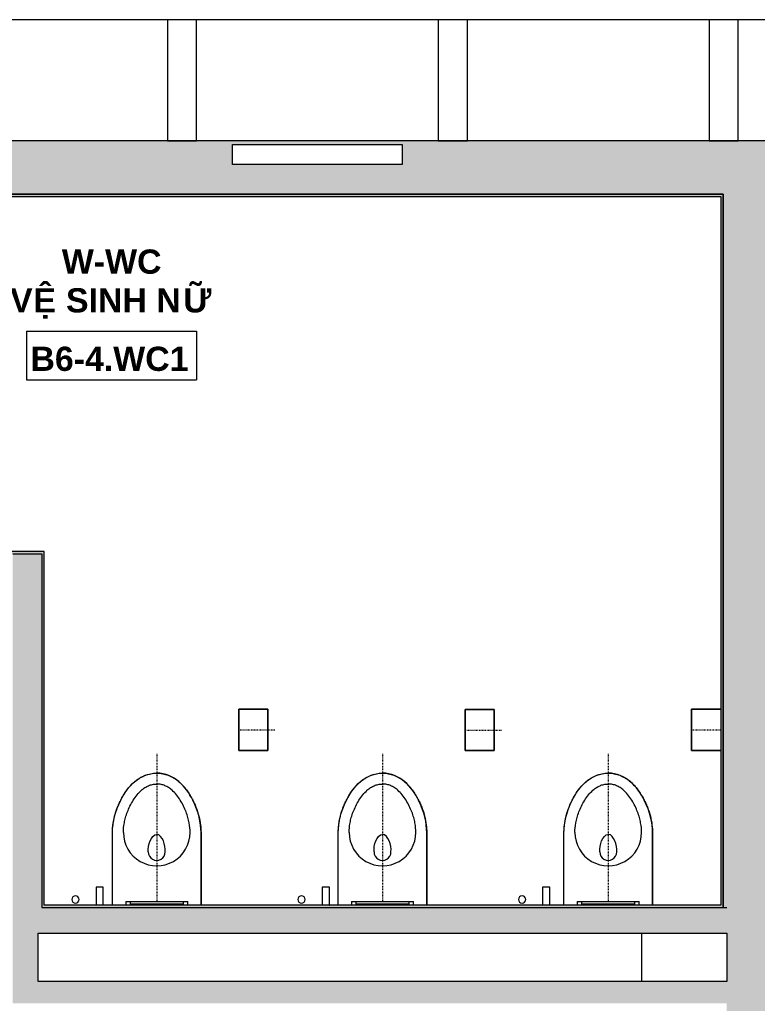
# Model space of a CAD drawing. Header units: millimetres. Extents: x -32790 to 17860, y 16874 to 75497.
# Drawn here: x 1424 to 4466, y 71437 to 75497 of the extents above; entities that cross this region are included whole.
import ezdxf

# ---------------------------------------------------------------- set-up
doc = ezdxf.new("R2010")
doc.units = ezdxf.units.MM
doc.linetypes.add('Dash', pattern=[6.35, 3.175, -3.175])
for name, color, linetype, lineweight in [('A-AREA-IDEN', 2, 'Continuous', 9), ('A-FLOR', 192, 'Continuous', 5), ('A-GLAZ', 151, 'Continuous', 5), ('A-GLAZ-CWMG', 51, 'Continuous', 5), ('A-WALL', 113, 'Continuous', 5), ('A-WALL-PATT', 111, 'Continuous', 5), ('P-SANR-FIXT', 6, 'Continuous', 5), ('P-SANR-FIXT-HDLN', 131, 'Dash', 5)]:
    doc.layers.add(name, color=color, linetype=linetype, lineweight=lineweight)
doc.styles.add('Arial_B', font='arialbd.ttf', dxfattribs={"height": 100})
doc.styles.add('Arial_B_1', font='arialbd.ttf', dxfattribs={"height": 100})

# ---------------------------------------------------------------- blocks, each defined once
blk = doc.blocks.new('TOILET PAPER DISPENSER - DS708PAS-8196662-4th Traffic Floor Plan - Pedestrian')
at = {"layer": 'P-SANR-FIXT', "color": 7}
for p, q in [((85, 0), (-85, 0)), ((-85, 0), (-85, -120)), ((-85, -120), (-85, 0)), ((-85, 0), (85, 0)), ((85, -120), (85, 0)), ((85, 0), (85, -120)), ((-85, -120), (85, -120)), ((85, -120), (-85, -120))]:
    blk.add_line(p, q, dxfattribs=at)
at = {"layer": 'P-SANR-FIXT-HDLN', "color": 7}
blk.add_line((0, 0), (0, -150), dxfattribs=at)
blk = doc.blocks.new('TWOG_Plumbing Accessory Bidet Spray-GEN-UN - THX20NBPIV-V18-4th Traffic Floor Plan - Pedestrian')
at = {"layer": 'P-SANR-FIXT', "color": 7}
for p, q in [((-15, 75), (-15, 0)), ((15, 75), (-15, 75)), ((15, 0), (15, 75))]:
    blk.add_line(p, q, dxfattribs=at)
for start, end in [(0, 180), (180, 360)]:
    blk.add_arc((-100, 23.4), 15, start, end, dxfattribs=at)
blk = doc.blocks.new('TOTO-WC-WH - TOILET-V19-4th Traffic Floor Plan - Pedestrian')
at = {"layer": 'P-SANR-FIXT', "color": 7}
for p, q in [((-182.5, -300), (-182.5, 0)), ((-182.5, 0), (-182.5, -300)), ((-127.5, 0), (-127.5, -15)), ((-110, -15), (-127.5, -15)), ((127.5, -15), (110, -15)), ((127.5, -15), (127.5, 0)), ((182.5, 0), (182.5, -300)), ((182.5, 0), (182.5, -300))]:
    blk.add_line(p, q, dxfattribs=at)
for centre, radius in [((0, -300), 137.5), ((0, -220.2), 35)]:
    blk.add_arc(centre, radius, 360, 180, dxfattribs=at)
for points, knots in [([(-35, -220.2), (-36, -233.8), (-30.7, -267.6), (-12.3, -292), (0, -292)], [0, 0, 0, 0, 0.0856719, 0.1699366, 0.1699366, 0.1699366, 0.1699366]), ([(35, -220.2), (36, -233.8), (30.7, -267.6), (12.3, -292), (0, -292)], [0, 0, 0, 0, 0.0856719, 0.1699366, 0.1699366, 0.1699366, 0.1699366]), ([(0, -545), (-8.6, -544.9), (-25, -543.5), (-43.9, -538), (-58, -531.9), (-68.1, -526.5), (-77.7, -520.3), (-89.9, -511.2), (-104, -498.3), (-119, -481), (-132.3, -462.4), (-143.9, -443.1), (-153.7, -423.7), (-164.7, -398.1), (-174.6, -366.9), (-181.2, -331.6), (-182.5, -310.1), (-182.5, -300)], [-1, -1, -1, -1, -0.9375, -0.875, -0.84375, -0.8125, -0.78125, -0.75, -0.6875, -0.625, -0.5625, -0.5, -0.4375, -0.375, -0.25, -0.125, 0, 0, 0, 0]), ([(-182.5, -300), (-182.5, -338.1), (-163, -438.6), (-72.5, -545), (0, -545)], [0, 0, 0, 0, 0.3064, 0.6503698, 0.6503698, 0.6503698, 0.6503698]), ([(-137.5, -300), (-137.5, -311.9), (-135.8, -332), (-129, -361.7), (-121.4, -385), (-111, -409.1), (-97.6, -433.6), (-81.6, -456.1), (-65.1, -473.5), (-49.1, -485.8), (-34, -493.8), (-18.1, -498.8), (-6.3, -500), (0, -500)], [0, 0, 0, 0, 0.118249, 0.1773736, 0.2364981, 0.2956226, 0.3547471, 0.4138717, 0.4729962, 0.5173396, 0.561683, 0.6060264, 0.6503698, 0.6503698, 0.6503698, 0.6503698]), ([(182.5, -300), (182.5, -310.1), (181.2, -331.6), (174.6, -366.9), (164.7, -398.1), (153.7, -423.7), (143.9, -443.1), (132.3, -462.4), (119, -481), (104, -498.3), (89.9, -511.2), (77.7, -520.3), (68.1, -526.5), (58, -531.9), (43.9, -538), (25, -543.5), (8.6, -544.9), (0, -545)], [-1, -1, -1, -1, -0.875, -0.75, -0.625, -0.5625, -0.5, -0.4375, -0.375, -0.3125, -0.25, -0.21875, -0.1875, -0.15625, -0.125, -0.0625, 0, 0, 0, 0]), ([(137.5, -300), (137.5, -311.9), (135.8, -332), (129, -361.7), (121.4, -385), (111, -409.1), (97.6, -433.6), (81.6, -456.1), (65.1, -473.5), (49.1, -485.8), (34, -493.8), (18.1, -498.8), (6.3, -500), (0, -500)], [0, 0, 0, 0, 0.118249, 0.1773736, 0.2364981, 0.2956226, 0.3547471, 0.4138717, 0.4729962, 0.5173396, 0.561683, 0.6060264, 0.6503698, 0.6503698, 0.6503698, 0.6503698]), ([(182.5, -300), (182.5, -338.1), (163, -438.6), (72.5, -545), (0, -545)], [0, 0, 0, 0, 0.3064, 0.6503698, 0.6503698, 0.6503698, 0.6503698])]:
    blk.add_open_spline(points, degree=3, knots=knots, dxfattribs=at)
at = {"layer": 'P-SANR-FIXT-HDLN', "color": 7}
for p, q in [((0, -4), (0, 0)), ((0, -625), (0, -15))]:
    blk.add_line(p, q, dxfattribs=at)
blk = doc.blocks.new('TOILET PAPER DISPENSER - DS708PAS-V20-4th Traffic Floor Plan - Pedestrian')
at = {"layer": 'P-SANR-FIXT', "color": 7}
for p, q in [((85, 0), (-85, 0)), ((-85, 0), (-85, -120)), ((-85, -120), (-85, 0)), ((-85, 0), (85, 0)), ((85, -120), (85, 0)), ((85, 0), (85, -120))]:
    blk.add_line(p, q, dxfattribs=at)
at = {"layer": 'P-SANR-FIXT-HDLN', "color": 7}
blk.add_line((0, 0), (0, -120), dxfattribs=at)
blk = doc.blocks.new('TOTO-WC-WH - TOILET-V21-4th Traffic Floor Plan - Pedestrian')
at = {"layer": 'P-SANR-FIXT', "color": 7}
for p, q in [((-182.5, -300), (-182.5, 0)), ((-182.5, 0), (-182.5, -300)), ((-127.5, 0), (-127.5, -15)), ((-110, -15), (-127.5, -15)), ((127.5, -15), (110, -15)), ((127.5, -15), (127.5, 0)), ((182.5, 0), (182.5, -300)), ((182.5, 0), (182.5, -300))]:
    blk.add_line(p, q, dxfattribs=at)
for centre, radius in [((0, -300), 137.5), ((0, -220.2), 35)]:
    blk.add_arc(centre, radius, 360, 180, dxfattribs=at)
for points, knots in [([(-35, -220.2), (-36, -233.8), (-30.7, -267.6), (-12.3, -292), (0, -292)], [0, 0, 0, 0, 0.0856719, 0.1699366, 0.1699366, 0.1699366, 0.1699366]), ([(35, -220.2), (36, -233.8), (30.7, -267.6), (12.3, -292), (0, -292)], [0, 0, 0, 0, 0.0856719, 0.1699366, 0.1699366, 0.1699366, 0.1699366]), ([(0, -545), (-8.6, -544.9), (-25, -543.5), (-43.9, -538), (-58, -531.9), (-68.1, -526.5), (-77.7, -520.3), (-89.9, -511.2), (-104, -498.3), (-119, -481), (-132.3, -462.4), (-143.9, -443.1), (-153.7, -423.7), (-164.7, -398.1), (-174.6, -366.9), (-181.2, -331.6), (-182.5, -310.1), (-182.5, -300)], [-1, -1, -1, -1, -0.9375, -0.875, -0.84375, -0.8125, -0.78125, -0.75, -0.6875, -0.625, -0.5625, -0.5, -0.4375, -0.375, -0.25, -0.125, 0, 0, 0, 0]), ([(-182.5, -300), (-182.5, -338.1), (-163, -438.6), (-72.5, -545), (0, -545)], [0, 0, 0, 0, 0.3064, 0.6503698, 0.6503698, 0.6503698, 0.6503698]), ([(-137.5, -300), (-137.5, -311.9), (-135.8, -332), (-129, -361.7), (-121.4, -385), (-111, -409.1), (-97.6, -433.6), (-81.6, -456.1), (-65.1, -473.5), (-49.1, -485.8), (-34, -493.8), (-18.1, -498.8), (-6.3, -500), (0, -500)], [0, 0, 0, 0, 0.118249, 0.1773736, 0.2364981, 0.2956226, 0.3547471, 0.4138717, 0.4729962, 0.5173396, 0.561683, 0.6060264, 0.6503698, 0.6503698, 0.6503698, 0.6503698]), ([(182.5, -300), (182.5, -310.1), (181.2, -331.6), (174.6, -366.9), (164.7, -398.1), (153.7, -423.7), (143.9, -443.1), (132.3, -462.4), (119, -481), (104, -498.3), (89.9, -511.2), (77.7, -520.3), (68.1, -526.5), (58, -531.9), (43.9, -538), (25, -543.5), (8.6, -544.9), (0, -545)], [-1, -1, -1, -1, -0.875, -0.75, -0.625, -0.5625, -0.5, -0.4375, -0.375, -0.3125, -0.25, -0.21875, -0.1875, -0.15625, -0.125, -0.0625, 0, 0, 0, 0]), ([(137.5, -300), (137.5, -311.9), (135.8, -332), (129, -361.7), (121.4, -385), (111, -409.1), (97.6, -433.6), (81.6, -456.1), (65.1, -473.5), (49.1, -485.8), (34, -493.8), (18.1, -498.8), (6.3, -500), (0, -500)], [0, 0, 0, 0, 0.118249, 0.1773736, 0.2364981, 0.2956226, 0.3547471, 0.4138717, 0.4729962, 0.5173396, 0.561683, 0.6060264, 0.6503698, 0.6503698, 0.6503698, 0.6503698]), ([(182.5, -300), (182.5, -338.1), (163, -438.6), (72.5, -545), (0, -545)], [0, 0, 0, 0, 0.3064, 0.6503698, 0.6503698, 0.6503698, 0.6503698])]:
    blk.add_open_spline(points, degree=3, knots=knots, dxfattribs=at)
at = {"layer": 'P-SANR-FIXT-HDLN', "color": 7}
for p, q in [((0, -4), (0, 0)), ((0, -625), (0, -15))]:
    blk.add_line(p, q, dxfattribs=at)
blk = doc.blocks.new('TWOG_Plumbing Accessory Bidet Spray-GEN-UN - THX20NBPIV-V22-4th Traffic Floor Plan - Pedestrian')
at = {"layer": 'P-SANR-FIXT', "color": 7}
for p, q in [((-15, 75), (-15, 0)), ((15, 75), (-15, 75)), ((15, 0), (15, 75)), ((-15, 0), (-14.5, 0)), ((14.5, 0), (15, 0))]:
    blk.add_line(p, q, dxfattribs=at)
for start, end in [(0, 180), (180, 360)]:
    blk.add_arc((-100, 23.4), 15, start, end, dxfattribs=at)
blk = doc.blocks.new('TOTO-WC-WH - TOILET-V23-4th Traffic Floor Plan - Pedestrian')
at = {"layer": 'P-SANR-FIXT', "color": 7}
for p, q in [((-182.5, -300), (-182.5, 0)), ((-182.5, 0), (-182.5, -300)), ((-127.5, 0), (-127.5, -15)), ((-110, -15), (-127.5, -15)), ((127.5, -15), (110, -15)), ((127.5, -15), (127.5, 0)), ((182.5, 0), (182.5, -300)), ((182.5, 0), (182.5, -300))]:
    blk.add_line(p, q, dxfattribs=at)
for centre, radius in [((0, -300), 137.5), ((0, -220.2), 35)]:
    blk.add_arc(centre, radius, 360, 180, dxfattribs=at)
for points, knots in [([(-35, -220.2), (-36, -233.8), (-30.7, -267.6), (-12.3, -292), (0, -292)], [0, 0, 0, 0, 0.0856719, 0.1699366, 0.1699366, 0.1699366, 0.1699366]), ([(35, -220.2), (36, -233.8), (30.7, -267.6), (12.3, -292), (0, -292)], [0, 0, 0, 0, 0.0856719, 0.1699366, 0.1699366, 0.1699366, 0.1699366]), ([(0, -545), (-8.6, -544.9), (-25, -543.5), (-43.9, -538), (-58, -531.9), (-68.1, -526.5), (-77.7, -520.3), (-89.9, -511.2), (-104, -498.3), (-119, -481), (-132.3, -462.4), (-143.9, -443.1), (-153.7, -423.7), (-164.7, -398.1), (-174.6, -366.9), (-181.2, -331.6), (-182.5, -310.1), (-182.5, -300)], [-1, -1, -1, -1, -0.9375, -0.875, -0.84375, -0.8125, -0.78125, -0.75, -0.6875, -0.625, -0.5625, -0.5, -0.4375, -0.375, -0.25, -0.125, 0, 0, 0, 0]), ([(-182.5, -300), (-182.5, -338.1), (-163, -438.6), (-72.5, -545), (0, -545)], [0, 0, 0, 0, 0.3064, 0.6503698, 0.6503698, 0.6503698, 0.6503698]), ([(-137.5, -300), (-137.5, -311.9), (-135.8, -332), (-129, -361.7), (-121.4, -385), (-111, -409.1), (-97.6, -433.6), (-81.6, -456.1), (-65.1, -473.5), (-49.1, -485.8), (-34, -493.8), (-18.1, -498.8), (-6.3, -500), (0, -500)], [0, 0, 0, 0, 0.118249, 0.1773736, 0.2364981, 0.2956226, 0.3547471, 0.4138717, 0.4729962, 0.5173396, 0.561683, 0.6060264, 0.6503698, 0.6503698, 0.6503698, 0.6503698]), ([(182.5, -300), (182.5, -310.1), (181.2, -331.6), (174.6, -366.9), (164.7, -398.1), (153.7, -423.7), (143.9, -443.1), (132.3, -462.4), (119, -481), (104, -498.3), (89.9, -511.2), (77.7, -520.3), (68.1, -526.5), (58, -531.9), (43.9, -538), (25, -543.5), (8.6, -544.9), (0, -545)], [-1, -1, -1, -1, -0.875, -0.75, -0.625, -0.5625, -0.5, -0.4375, -0.375, -0.3125, -0.25, -0.21875, -0.1875, -0.15625, -0.125, -0.0625, 0, 0, 0, 0]), ([(137.5, -300), (137.5, -311.9), (135.8, -332), (129, -361.7), (121.4, -385), (111, -409.1), (97.6, -433.6), (81.6, -456.1), (65.1, -473.5), (49.1, -485.8), (34, -493.8), (18.1, -498.8), (6.3, -500), (0, -500)], [0, 0, 0, 0, 0.118249, 0.1773736, 0.2364981, 0.2956226, 0.3547471, 0.4138717, 0.4729962, 0.5173396, 0.561683, 0.6060264, 0.6503698, 0.6503698, 0.6503698, 0.6503698]), ([(182.5, -300), (182.5, -338.1), (163, -438.6), (72.5, -545), (0, -545)], [0, 0, 0, 0, 0.3064, 0.6503698, 0.6503698, 0.6503698, 0.6503698])]:
    blk.add_open_spline(points, degree=3, knots=knots, dxfattribs=at)
at = {"layer": 'P-SANR-FIXT-HDLN', "color": 7}
for p, q in [((0, -4), (0, 0)), ((0, -625), (0, -15))]:
    blk.add_line(p, q, dxfattribs=at)
blk = doc.blocks.new('TOTO-FLUSH PANEL - MB005DG-9765370-4th Traffic Floor Plan - Pedestrian')
at = {"layer": 'P-SANR-FIXT', "color": 7}
for p, q in [((-110, 11), (110, 11)), ((-110, 11), (-110, 0)), ((110, 0), (110, 11)), ((110, 0), (-110, 0))]:
    blk.add_line(p, q, dxfattribs=at)
blk = doc.blocks.new('VGU_CLUSTER_W1B - W2B - W3B - VGU_CLUSTER_W3B-V34-4th Traffic Floor Plan - Pedestrian')
at = {"layer": 'A-GLAZ'}
for p, q in [((-350, 95), (350, 95)), ((-350, 12), (-350, 95)), ((350, 95), (350, 12)), ((350, 12), (-350, 12))]:
    blk.add_line(p, q, dxfattribs=at)
blk = doc.blocks.new('Rectangular Mullion - TWOG-PROFILE-Mullion-120X500-11998589-4th Traffic Floor Plan - Pedestrian')
at = {"layer": 'A-GLAZ-CWMG'}
for p, q in [((-60, -250), (-60, 250)), ((-60, 250), (60, 250)), ((60, 250), (60, -250)), ((60, -250), (-60, -250))]:
    blk.add_line(p, q, dxfattribs=at)
blk = doc.blocks.new('Room Tag - Room Tag-8377849-4th Traffic Floor Plan - Pedestrian')
at = {"layer": 'A-AREA-IDEN'}
for p, q in [((-7, -0.80625), (-7, -4.80625)), ((-7, -0.80625), (7, -0.80625)), ((7, -0.80625), (7, -4.80625)), ((-7, -4.80625), (7, -4.80625))]:
    blk.add_line(p, q, dxfattribs=at)

msp = doc.modelspace()

# ---------------------------------------------------------------- hatches: boundary and pattern name
at = {"layer": 'A-WALL-PATT'}
h = msp.add_hatch(color=256, dxfattribs=at)
h.paths.add_polyline_path([(3001.7, 74777), (6145.1, 74777), (6145.1, 74997), (976.7, 74997), (976.7, 74777), (2988.7, 74777)])
h.paths.add_polyline_path([(-2974.9, 74777), (-2499.7, 74777), (-2499.7, 74997), (-2974.9, 74997), (-2974.9, 74907.8)])
h.paths.add_polyline_path([(2301.7, 74899), (2301.7, 74982), (3001.7, 74982), (3001.7, 74899), (2314.7, 74899)])
h = msp.add_hatch(color=256, dxfattribs=at)
h.paths.add_polyline_path([(-2964.9, 74767), (-2499.7, 74767), (-2499.7, 74777), (-2964.9, 74777)])
h.paths.add_polyline_path([(3588.4, 74767), (4325.1, 74767), (4325.1, 74777), (976.7, 74777), (976.7, 74767), (1275.9, 74767)])
for points in [[(4325.1, 71832), (4325.1, 74767), (4315.1, 74767), (4315.1, 71832)], [(4340.1, 71832), (4545.1, 71832), (4545.1, 74777), (4325.1, 74777), (4325.1, 71832)], [(1385.1, 73292), (1515.1, 73292), (1515.1, 73302), (1385.1, 73302)], [(1515.1, 71832), (1515.1, 73292), (1395.1, 73292), (1395.1, 71832)], [(1525.1, 71842), (1525.1, 73302), (1515.1, 73302), (1515.1, 71842)], [(1395.1, 71727), (4340.1, 71727), (4340.1, 71832), (1395.1, 71832)], [(1525.1, 71832), (4315.1, 71832), (4315.1, 71842), (1515.1, 71842), (1515.1, 71832)], [(4545.1, 68712), (4545.1, 71832), (4340.1, 71832), (4340.1, 68712)], [(1500.1, 71527), (1500.1, 71727), (1395.1, 71727), (1395.1, 71527)], [(1500.1, 71437), (4340.1, 71437), (4340.1, 71527), (1395.1, 71527), (1395.1, 71437)]]:
    msp.add_hatch(color=256, dxfattribs=at).paths.add_polyline_path(points)

# ---------------------------------------------------------------- linework, layer by layer
at = {"layer": 'A-FLOR'}
msp.add_line((3990.1, 71527), (3990.1, 71727), dxfattribs=at)
at = {"layer": 'A-WALL'}
msp.add_line((-9774.9, 75497.1), (6870.1, 75497.1), dxfattribs=at)
at = {"layer": 'A-WALL', "lineweight": 15}
for p, q in [((7745.1, 74997), (768.4, 74997)), ((-2974.9, 74777), (4325.1, 74777)), ((-2964.9, 74767), (4315.1, 74767)), ((4325.1, 74777), (768.4, 74777)), ((4315.1, 74767), (4315.1, 71842)), ((4325.1, 74777), (4325.1, 71832)), ((4325.1, 71832), (4325.1, 74777)), ((1525.1, 73302), (1385.1, 73302)), ((1395.1, 73292), (1515.1, 73292)), ((1515.1, 73292), (1515.1, 71832)), ((1525.1, 71842), (1525.1, 73302)), ((1515.1, 71832), (4340.1, 71832)), ((4315.1, 71842), (1525.1, 71842)), ((1500.1, 71727), (4340.1, 71727)), ((1500.1, 71527), (1500.1, 71727)), ((4340.1, 71727), (4340.1, 71527)), ((4340.1, 71527), (1500.1, 71527))]:
    msp.add_line(p, q, dxfattribs=at)

# ---------------------------------------------------------------- block references
at = {"layer": 'A-AREA-IDEN', "xscale": 49.99999999999998, "yscale": 49.99999999999998, "zscale": 49.99999999999998}
msp.add_blockref('Room Tag - Room Tag-8377849-4th Traffic Floor Plan - Pedestrian', (1802.5, 74251.1), dxfattribs=at)
at = {"layer": 'A-GLAZ'}
msp.add_blockref('VGU_CLUSTER_W1B - W2B - W3B - VGU_CLUSTER_W3B-V34-4th Traffic Floor Plan - Pedestrian', (2651.7, 74887), dxfattribs=at)
at = {"layer": 'A-GLAZ-CWMG', "extrusion": (0, 0, -1)}
for p in [(-2093.4, 75247), (-3210.1, 75247), (-4326.7, 75247)]:
    msp.add_blockref('Rectangular Mullion - TWOG-PROFILE-Mullion-120X500-11998589-4th Traffic Floor Plan - Pedestrian', p, dxfattribs=at)
at = {"layer": 'P-SANR-FIXT', "color": 7}
for name, p, rotation in [('TOILET PAPER DISPENSER - DS708PAS-8196662-4th Traffic Floor Plan - Pedestrian', (2327.1, 72566.1), 90.00000000000058), ('TOILET PAPER DISPENSER - DS708PAS-8196662-4th Traffic Floor Plan - Pedestrian', (3261.1, 72565.1), 90.00000000000058), ('TOILET PAPER DISPENSER - DS708PAS-V20-4th Traffic Floor Plan - Pedestrian', (4195.1, 72566.1), 90.00000000000058), ('TOTO-WC-WH - TOILET-V19-4th Traffic Floor Plan - Pedestrian', (1989.1, 71842), 179.9999832695217), ('TOTO-WC-WH - TOILET-V23-4th Traffic Floor Plan - Pedestrian', (2920.1, 71842), 179.9999832695217), ('TOTO-WC-WH - TOILET-V21-4th Traffic Floor Plan - Pedestrian', (3851.1, 71842), 179.9999832695217), ('TOTO-FLUSH PANEL - MB005DG-9765370-4th Traffic Floor Plan - Pedestrian', (1989.1, 71857), 180), ('TOTO-FLUSH PANEL - MB005DG-9765370-4th Traffic Floor Plan - Pedestrian', (2920.1, 71857), 180), ('TOTO-FLUSH PANEL - MB005DG-9765370-4th Traffic Floor Plan - Pedestrian', (3851.1, 71857), 180)]:
    msp.add_blockref(name, p, dxfattribs=dict(at, rotation=rotation))
for name, p in [('TWOG_Plumbing Accessory Bidet Spray-GEN-UN - THX20NBPIV-V18-4th Traffic Floor Plan - Pedestrian', (1753.6, 71842)), ('TWOG_Plumbing Accessory Bidet Spray-GEN-UN - THX20NBPIV-V22-4th Traffic Floor Plan - Pedestrian', (2686.1, 71842)), ('TWOG_Plumbing Accessory Bidet Spray-GEN-UN - THX20NBPIV-V18-4th Traffic Floor Plan - Pedestrian', (3595.6, 71842))]:
    msp.add_blockref(name, p, dxfattribs=at)

# ---------------------------------------------------------------- texts
at = {"layer": 'A-AREA-IDEN', "char_height": 100, "attachment_point": 1}
for s, insert, width, style in [('W-WC', (1597.6, 74548.5), 493.038, 'Arial_B'), ('\\fArial|b1|i0|c0|p34|;V', (1384.1, 74388.7), 116.245, 'Arial_B'), ('\\fArial|b1|i0|c254|p34|;Ệ', (1480, 74388.7), 116.245, 'Arial_B_1'), (' SINH N', (1575.9, 74388.7), 633.333, 'Arial_B'), ('\\fArial|b1|i0|c254|p34|;Ữ', (2098.5, 74388.7), 144.304, 'Arial_B_1'), ('B6-4.WC1', (1468.1, 74147.3), 797.679, 'Arial_B')]:
    msp.add_mtext(s, dxfattribs=dict(at, insert=insert, width=width, style=style))

doc.saveas('drawing.dxf')
